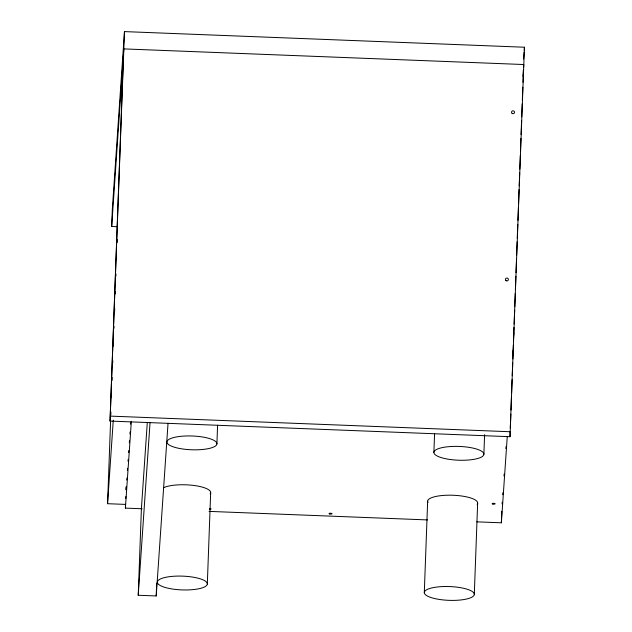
<?xml version="1.0" encoding="UTF-8"?>
<svg xmlns="http://www.w3.org/2000/svg" width="632" height="632" viewBox="0 0 632 632"><rect width="100%" height="100%" fill="white"/><g stroke="black" fill="none" stroke-linecap="round" stroke-linejoin="round"><path stroke-width="0.95" d="M117.607 226.714L111.69 226.477L112.33 209.176L124.472 31.6L524.434 47.226L510 436.704L110.039 421.07L123.501 53.862M110.039 421.07L124.472 31.6M125.563 504.407L107.566 503.704L110.6 420.928M110.813 415.019L110.924 412.056M111.469 397.275L111.54 395.308M112.077 380.527L112.188 377.573M112.733 362.792L112.804 360.817M113.341 346.036L113.452 343.081M113.997 328.3L114.068 326.325M114.605 311.544L114.716 308.59M115.261 293.809L115.332 291.842M115.909 276.073L115.98 274.098M116.525 259.317L116.596 257.35M117.141 242.57L117.244 239.615M142.129 508.768L125.397 508.112L125.539 504.273M125.752 498.506L125.847 496.523M126.21 486.672L126.068 489.824L126.313 486.679M168.033 423.337L156.222 595.96L138.226 595.257L141.394 508.744L147.303 422.429M156.222 595.96L156.689 583.178M207.32 584A25.019 6.897 2.1 0 0 170.237 576.574A25.019 6.897 2.1 0 0 169.416 588.495A25.019 6.897 2.1 0 0 207.32 584L210.669 492.676M216.91 443.862A25.019 6.897 2.1 0 0 179.82 436.436A25.019 6.897 2.1 0 0 179.006 448.357A25.019 6.897 2.1 0 0 216.91 443.862L217.59 425.21M424.301 592.476L427.651 501.152M433.892 452.346L434.571 433.686M474.3 594.428A25.019 6.897 2.1 0 0 437.21 587.002A25.019 6.897 2.1 0 0 436.396 598.923A25.019 6.897 2.1 0 0 474.3 594.428L477.642 503.112M483.883 454.297A25.019 6.897 2.1 0 0 446.792 446.871A25.019 6.897 2.1 0 0 445.979 458.793A25.019 6.897 2.1 0 0 483.883 454.297L484.602 434.658M476.757 521.842L501.366 522.806L501.429 520.887M501.5 518.959L501.784 511.272M510 436.704L510.182 431.774M510.324 427.84L510.83 414.055M510.972 410.121L511.478 396.335M511.588 393.38L512.094 379.603M512.236 375.661L512.702 362.863M512.852 358.929L513.358 345.143M513.484 341.533L514.006 327.423M514.132 324.003L514.638 310.193M514.764 306.749L515.254 293.422M515.396 289.472L515.886 276.231M516.012 272.708L516.534 258.512M516.66 254.949L517.15 241.772M517.276 238.177L517.782 224.368M517.932 220.418L518.406 207.32M518.54 203.654L519.062 189.592M519.196 185.895L519.67 172.86M519.812 169.123L520.318 155.314M520.46 151.364L520.934 138.4M521.076 134.6L521.59 120.68M521.724 116.841L522.198 103.948M522.34 100.069L522.814 87.208M522.996 82.31L523.462 69.488M111.69 226.477L123.84 48.901L523.802 64.535L523.604 67.474M107.566 503.704L113.278 420.185M126.771 480.02L126.906 478.061M127.443 470.216L127.577 468.257M128.043 461.392L128.178 459.424M128.651 452.559L128.786 450.6M129.323 442.756L129.457 440.788M129.923 433.923L130.058 431.964M130.595 424.119L130.729 422.152M125.397 508.112L131.306 421.805M138.226 595.257L150.037 422.634M523.628 59.005L524.102 52.132M524.236 50.173L524.434 47.226M522.996 76.354L523.47 69.441M502.108 503.854L502.219 502.203M502.732 494.714L502.875 492.707M504.012 476.078L504.146 474.071M505.884 448.617L506.027 446.619M513.468 337.788L513.808 332.882M501.366 522.806L507.267 436.499M512.836 355.089L513.168 350.183M110.379 416.117L510.34 431.743M209.058 511.383L427.548 519.923M209.453 508.499A1.501 0.411 2.1 0 1 211.056 508.958A1.501 0.411 2.1 0 1 209.532 509.329M427.983 502.424A25.019 6.897 2.1 0 1 453.12 495.251A25.019 6.897 2.1 0 1 477.144 504.344M163.688 487.667A25.019 6.897 2.1 0 1 194.221 485.502A25.019 6.897 2.1 0 1 210.172 493.916M506.003 280.655A1.501 1.446 3.9 0 0 508.397 279.7A1.501 1.446 3.9 0 0 506.327 278.175A1.501 1.446 3.9 0 0 506.003 280.655M512.133 113.389A1.501 1.446 3.9 0 0 514.527 112.433A1.501 1.446 3.9 0 0 512.457 110.916A1.501 1.446 3.9 0 0 512.133 113.389M329.778 513.974A1.501 0.411 2.1 0 0 332.045 513.705A1.501 0.411 2.1 0 0 329.825 513.263A1.501 0.411 2.1 0 0 329.778 513.974M492.873 504.06A1.501 0.411 2.1 0 0 495.14 503.791A1.501 0.411 2.1 0 0 492.921 503.349A1.501 0.411 2.1 0 0 492.873 504.06"/></g></svg>
